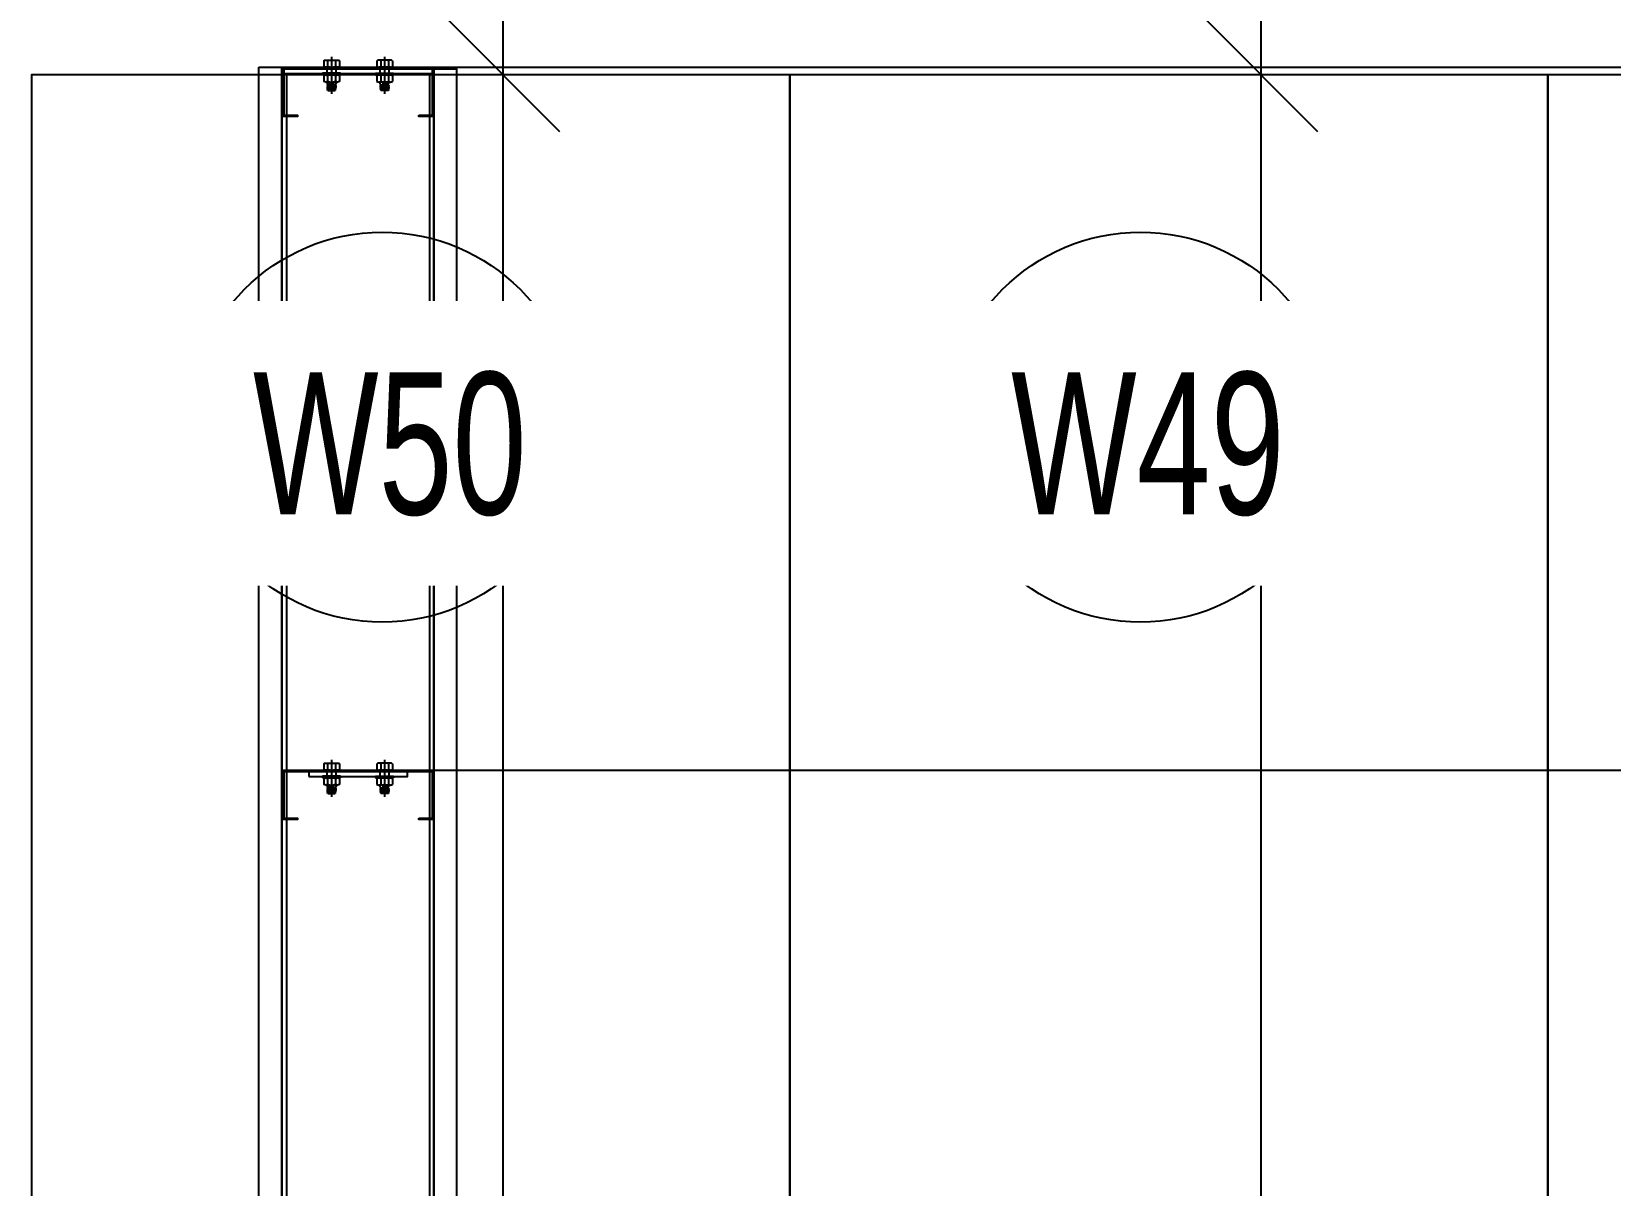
# Model space of a CAD drawing. Header units: inches. Extents: x 315041 to 662841, y -45540 to -35018.
# Drawn here: x 334522.64 to 334543.47, y -38314.92 to -38299.71 of the extents above; entities that cross this region are included whole.
import ezdxf

# ---------------------------------------------------------------- set-up
doc = ezdxf.new("R2010")
doc.units = ezdxf.units.IN
doc.header["$MEASUREMENT"] = 0
doc.linetypes.add('CENTER2', pattern=[28.575, 19.05, -3.175, 3.175, -3.175])
for name, color, linetype in [('2', 2, 'Continuous'), ('251', 251, 'Continuous'), ('3', 3, 'Continuous'), ('4', 4, 'Continuous'), ('5', 5, 'Continuous'), ('8', 8, 'Continuous')]:
    doc.layers.add(name, color=color, linetype=linetype)
doc.styles.add('ST1', font='times.ttf', dxfattribs={"width": 0.7})
doc.styles.add('ST1H', font='vnshxh.shx', dxfattribs={"width": 0.7})
doc.dimstyles.new('100', dxfattribs={"dimtxt": 3, "dimasz": 1.5, "dimexe": 1, "dimexo": 0, "dimgap": 1, "dimtad": 1, "dimdec": 0, "dimlfac": 100, "dimzin": 0, "dimdsep": 46, "dimtxsty": 'ST1', "dimblk": 'OBLIQUE', "dimcen": 1, "dimdle": 1, "dimclrd": 8, "dimclre": 8, "dimclrt": 3, "dimadec": 0, "dimazin": 0, "dimtfac": 1, "dimtdec": 0, "dimtix": 1, "dimtmove": 1, "dimatfit": 3, "dimfxl": 0, "dimtfill": 1, "dimtolj": 1, "dimtzin": 0, "dimlwd": -1, "dimlwe": -1, "dimarcsym": 1})

# ---------------------------------------------------------------- blocks, each defined once
blk = doc.blocks.new('*U136')
at = {"layer": '251'}
h = blk.add_hatch(color=256, dxfattribs=at)
h.paths.add_polyline_path([(-0.053, -0.04), (-0.053, -0.043, -0.192582), (-0.048, -0.029, -0.192582), (-0.053, -0.014)])
h.paths.add_polyline_path([(-0.053, 0.014, -0.192582), (-0.048, 0.029, -0.192582), (-0.053, 0.043)])
h = blk.add_hatch(color=256, dxfattribs=at)
h.paths.add_polyline_path([(0.056, -0.04), (0.056, -0.043, -0.192582), (0.062, -0.029, -0.192582), (0.056, -0.014)])
h.paths.add_polyline_path([(0.056, 0.014, -0.192582), (0.062, 0.029, -0.192582), (0.056, 0.043)])
at = {"layer": '5', "linetype": 'CENTER2', "ltscale": 0.2}
blk.add_line((-0.077, 0), (0.194, 0), dxfattribs=at)
at = {"layer": '8'}
for p, q in [((-0.053, 0.04), (-0.053, -0.04)), ((-0.048, 0.058), (-0.006, 0.058)), ((-0.048, 0.029), (-0.006, 0.029)), ((0, 0.043), (0, -0.043)), ((0.044, 0.033), (0, 0.033)), ((0.044, -0.066), (0.044, 0.066)), ((0.044, 0.066), (0.056, 0.066)), ((0.056, -0.066), (0.056, 0.066)), ((0.056, 0.04), (0.056, -0.04)), ((0.062, 0.058), (0.103, 0.058)), ((0.062, 0.029), (0.103, 0.029)), ((0.109, 0.043), (0.109, -0.043)), ((0.117, 0.033), (0.109, 0.033)), ((0.121, 0.027), (0.117, 0.033)), ((0.117, 0.033), (0.117, -0.017)), ((0.117, -0.017), (0.121, 0.027)), ((0.127, 0.033), (0.121, 0.027)), ((0.131, 0.027), (0.127, 0.033)), ((0.164, 0.03), (0.161, 0.027)), ((0.169, 0.027), (0.164, 0.03)), ((0.166, -0.027), (0.167, 0)), ((0.169, 0), (0.167, 0)), ((0.167, 0), (0.169, 0)), ((0.169, 0.027), (0.169, -0.027)), ((-0.048, -0.029), (-0.006, -0.029)), ((-0.048, -0.029), (-0.006, -0.029)), ((-0.048, -0.058), (-0.006, -0.058)), ((0.044, -0.033), (0, -0.033)), ((0.044, -0.066), (0.056, -0.066)), ((0.062, -0.029), (0.103, -0.029)), ((0.062, -0.029), (0.103, -0.029)), ((0.062, -0.058), (0.103, -0.058)), ((0.12, -0.033), (0.109, -0.033)), ((0.126, -0.027), (0.12, -0.033)), ((0.16, -0.033), (0.156, -0.027)), ((0.166, -0.027), (0.16, -0.033)), ((0.166, -0.027), (0.169, -0.027))]:
    blk.add_line(p, q, dxfattribs=at)
for points in [[(0.136, -0.027), (0.13, -0.033), (0.126, -0.027), (0.131, 0.027), (0.137, 0.033), (0.141, 0.027)], [(0.146, -0.027), (0.14, -0.033), (0.136, -0.027), (0.141, 0.027), (0.147, 0.033), (0.151, 0.027)], [(0.156, -0.027), (0.15, -0.033), (0.146, -0.027), (0.151, 0.027), (0.157, 0.033), (0.161, 0.027)]]:
    blk.add_lwpolyline(points, close=True, dxfattribs=at)
for centre, start, end in [((-0.032, 0.043), 136.3972, 223.6028), ((-0.032, 0.014), 136.3972, 180), ((-0.021, 0.043), 316.3972, 43.6028), ((-0.021, 0.014), 0, 43.6028), ((0.077, 0.043), 136.3972, 223.6028), ((0.077, 0.014), 136.3972, 180), ((0.088, 0.043), 316.3972, 43.6028), ((0.088, 0.014), 0, 43.6028), ((-0.032, -0.014), 180, 223.6028), ((-0.032, -0.043), 136.3972, 223.6028), ((-0.021, -0.014), 316.3972, 0), ((-0.021, -0.043), 316.3972, 43.6028), ((0.077, -0.014), 180, 223.6028), ((0.077, -0.043), 136.3972, 223.6028), ((0.088, -0.014), 316.3972, 0), ((0.088, -0.043), 316.3972, 43.6028)]:
    blk.add_arc(centre, 0.0209, start, end, dxfattribs=at)
blk = doc.blocks.new('*U137')
at = {"layer": '251'}
h = blk.add_hatch(color=256, dxfattribs=at)
h.paths.add_polyline_path([(-0.053, -0.04), (-0.053, -0.043, -0.192582), (-0.048, -0.029, -0.192582), (-0.053, -0.014)])
h.paths.add_polyline_path([(-0.053, 0.014, -0.192582), (-0.048, 0.029, -0.192582), (-0.053, 0.043)])
h = blk.add_hatch(color=256, dxfattribs=at)
h.paths.add_polyline_path([(0.056, -0.04), (0.056, -0.043, -0.192582), (0.062, -0.029, -0.192582), (0.056, -0.014)])
h.paths.add_polyline_path([(0.056, 0.014, -0.192582), (0.062, 0.029, -0.192582), (0.056, 0.043)])
at = {"layer": '5', "linetype": 'CENTER2', "ltscale": 0.2}
blk.add_line((-0.077, 0), (0.194, 0), dxfattribs=at)
at = {"layer": '8'}
for p, q in [((-0.053, 0.04), (-0.053, -0.04)), ((-0.048, 0.058), (-0.006, 0.058)), ((-0.048, 0.029), (-0.006, 0.029)), ((0, 0.043), (0, -0.043)), ((0.044, 0.033), (0, 0.033)), ((0.044, -0.066), (0.044, 0.066)), ((0.044, 0.066), (0.056, 0.066)), ((0.056, -0.066), (0.056, 0.066)), ((0.056, 0.04), (0.056, -0.04)), ((0.062, 0.058), (0.103, 0.058)), ((0.062, 0.029), (0.103, 0.029)), ((0.109, 0.043), (0.109, -0.043)), ((0.117, 0.033), (0.109, 0.033)), ((0.121, 0.027), (0.117, 0.033)), ((0.117, 0.033), (0.117, -0.017)), ((0.117, -0.017), (0.121, 0.027)), ((0.127, 0.033), (0.121, 0.027)), ((0.131, 0.027), (0.127, 0.033)), ((0.164, 0.03), (0.161, 0.027)), ((0.169, 0.027), (0.164, 0.03)), ((0.166, -0.027), (0.167, 0)), ((0.169, 0), (0.167, 0)), ((0.167, 0), (0.169, 0)), ((0.169, 0.027), (0.169, -0.027)), ((-0.048, -0.029), (-0.006, -0.029)), ((-0.048, -0.029), (-0.006, -0.029)), ((-0.048, -0.058), (-0.006, -0.058)), ((0.044, -0.033), (0, -0.033)), ((0.044, -0.066), (0.056, -0.066)), ((0.062, -0.029), (0.103, -0.029)), ((0.062, -0.029), (0.103, -0.029)), ((0.062, -0.058), (0.103, -0.058)), ((0.12, -0.033), (0.109, -0.033)), ((0.126, -0.027), (0.12, -0.033)), ((0.16, -0.033), (0.156, -0.027)), ((0.166, -0.027), (0.16, -0.033)), ((0.166, -0.027), (0.169, -0.027))]:
    blk.add_line(p, q, dxfattribs=at)
for points in [[(0.136, -0.027), (0.13, -0.033), (0.126, -0.027), (0.131, 0.027), (0.137, 0.033), (0.141, 0.027)], [(0.146, -0.027), (0.14, -0.033), (0.136, -0.027), (0.141, 0.027), (0.147, 0.033), (0.151, 0.027)], [(0.156, -0.027), (0.15, -0.033), (0.146, -0.027), (0.151, 0.027), (0.157, 0.033), (0.161, 0.027)]]:
    blk.add_lwpolyline(points, close=True, dxfattribs=at)
for centre, start, end in [((-0.032, 0.043), 136.3972, 223.6028), ((-0.032, 0.014), 136.3972, 180), ((-0.021, 0.043), 316.3972, 43.6028), ((-0.021, 0.014), 0, 43.6028), ((0.077, 0.043), 136.3972, 223.6028), ((0.077, 0.014), 136.3972, 180), ((0.088, 0.043), 316.3972, 43.6028), ((0.088, 0.014), 0, 43.6028), ((-0.032, -0.014), 180, 223.6028), ((-0.032, -0.043), 136.3972, 223.6028), ((-0.021, -0.014), 316.3972, 0), ((-0.021, -0.043), 316.3972, 43.6028), ((0.077, -0.014), 180, 223.6028), ((0.077, -0.043), 136.3972, 223.6028), ((0.088, -0.014), 316.3972, 0), ((0.088, -0.043), 316.3972, 43.6028)]:
    blk.add_arc(centre, 0.0209, start, end, dxfattribs=at)
blk = doc.blocks.new('*U142')
at = {"layer": '251'}
h = blk.add_hatch(color=256, dxfattribs=at)
h.paths.add_polyline_path([(-0.053, -0.04), (-0.053, -0.043, -0.192582), (-0.048, -0.029, -0.192582), (-0.053, -0.014)])
h.paths.add_polyline_path([(-0.053, 0.014, -0.192582), (-0.048, 0.029, -0.192582), (-0.053, 0.043)])
h = blk.add_hatch(color=256, dxfattribs=at)
h.paths.add_polyline_path([(0.056, -0.04), (0.056, -0.043, -0.192582), (0.062, -0.029, -0.192582), (0.056, -0.014)])
h.paths.add_polyline_path([(0.056, 0.014, -0.192582), (0.062, 0.029, -0.192582), (0.056, 0.043)])
at = {"layer": '5', "linetype": 'CENTER2', "ltscale": 0.2}
blk.add_line((-0.077, 0), (0.194, 0), dxfattribs=at)
at = {"layer": '8'}
for p, q in [((-0.053, 0.04), (-0.053, -0.04)), ((-0.048, 0.058), (-0.006, 0.058)), ((-0.048, 0.029), (-0.006, 0.029)), ((0, 0.043), (0, -0.043)), ((0.044, 0.033), (0, 0.033)), ((0.044, -0.066), (0.044, 0.066)), ((0.044, 0.066), (0.056, 0.066)), ((0.056, -0.066), (0.056, 0.066)), ((0.056, 0.04), (0.056, -0.04)), ((0.062, 0.058), (0.103, 0.058)), ((0.062, 0.029), (0.103, 0.029)), ((0.109, 0.043), (0.109, -0.043)), ((0.117, 0.033), (0.109, 0.033)), ((0.121, 0.027), (0.117, 0.033)), ((0.117, 0.033), (0.117, -0.017)), ((0.117, -0.017), (0.121, 0.027)), ((0.127, 0.033), (0.121, 0.027)), ((0.131, 0.027), (0.127, 0.033)), ((0.164, 0.03), (0.161, 0.027)), ((0.169, 0.027), (0.164, 0.03)), ((0.166, -0.027), (0.167, 0)), ((0.169, 0), (0.167, 0)), ((0.167, 0), (0.169, 0)), ((0.169, 0.027), (0.169, -0.027)), ((-0.048, -0.029), (-0.006, -0.029)), ((-0.048, -0.029), (-0.006, -0.029)), ((-0.048, -0.058), (-0.006, -0.058)), ((0.044, -0.033), (0, -0.033)), ((0.044, -0.066), (0.056, -0.066)), ((0.062, -0.029), (0.103, -0.029)), ((0.062, -0.029), (0.103, -0.029)), ((0.062, -0.058), (0.103, -0.058)), ((0.12, -0.033), (0.109, -0.033)), ((0.126, -0.027), (0.12, -0.033)), ((0.16, -0.033), (0.156, -0.027)), ((0.166, -0.027), (0.16, -0.033)), ((0.166, -0.027), (0.169, -0.027))]:
    blk.add_line(p, q, dxfattribs=at)
for points in [[(0.136, -0.027), (0.13, -0.033), (0.126, -0.027), (0.131, 0.027), (0.137, 0.033), (0.141, 0.027)], [(0.146, -0.027), (0.14, -0.033), (0.136, -0.027), (0.141, 0.027), (0.147, 0.033), (0.151, 0.027)], [(0.156, -0.027), (0.15, -0.033), (0.146, -0.027), (0.151, 0.027), (0.157, 0.033), (0.161, 0.027)]]:
    blk.add_lwpolyline(points, close=True, dxfattribs=at)
for centre, start, end in [((-0.032, 0.043), 136.3972, 223.6028), ((-0.032, 0.014), 136.3972, 180), ((-0.021, 0.043), 316.3972, 43.6028), ((-0.021, 0.014), 0, 43.6028), ((0.077, 0.043), 136.3972, 223.6028), ((0.077, 0.014), 136.3972, 180), ((0.088, 0.043), 316.3972, 43.6028), ((0.088, 0.014), 0, 43.6028), ((-0.032, -0.014), 180, 223.6028), ((-0.032, -0.043), 136.3972, 223.6028), ((-0.021, -0.014), 316.3972, 0), ((-0.021, -0.043), 316.3972, 43.6028), ((0.077, -0.014), 180, 223.6028), ((0.077, -0.043), 136.3972, 223.6028), ((0.088, -0.014), 316.3972, 0), ((0.088, -0.043), 316.3972, 43.6028)]:
    blk.add_arc(centre, 0.0209, start, end, dxfattribs=at)
blk = doc.blocks.new('*U143')
at = {"layer": '251'}
h = blk.add_hatch(color=256, dxfattribs=at)
h.paths.add_polyline_path([(-0.053, -0.04), (-0.053, -0.043, -0.192582), (-0.048, -0.029, -0.192582), (-0.053, -0.014)])
h.paths.add_polyline_path([(-0.053, 0.014, -0.192582), (-0.048, 0.029, -0.192582), (-0.053, 0.043)])
h = blk.add_hatch(color=256, dxfattribs=at)
h.paths.add_polyline_path([(0.056, -0.04), (0.056, -0.043, -0.192582), (0.062, -0.029, -0.192582), (0.056, -0.014)])
h.paths.add_polyline_path([(0.056, 0.014, -0.192582), (0.062, 0.029, -0.192582), (0.056, 0.043)])
at = {"layer": '5', "linetype": 'CENTER2', "ltscale": 0.2}
blk.add_line((-0.077, 0), (0.194, 0), dxfattribs=at)
at = {"layer": '8'}
for p, q in [((-0.053, 0.04), (-0.053, -0.04)), ((-0.048, 0.058), (-0.006, 0.058)), ((-0.048, 0.029), (-0.006, 0.029)), ((0, 0.043), (0, -0.043)), ((0.044, 0.033), (0, 0.033)), ((0.044, -0.066), (0.044, 0.066)), ((0.044, 0.066), (0.056, 0.066)), ((0.056, -0.066), (0.056, 0.066)), ((0.056, 0.04), (0.056, -0.04)), ((0.062, 0.058), (0.103, 0.058)), ((0.062, 0.029), (0.103, 0.029)), ((0.109, 0.043), (0.109, -0.043)), ((0.117, 0.033), (0.109, 0.033)), ((0.121, 0.027), (0.117, 0.033)), ((0.117, 0.033), (0.117, -0.017)), ((0.117, -0.017), (0.121, 0.027)), ((0.127, 0.033), (0.121, 0.027)), ((0.131, 0.027), (0.127, 0.033)), ((0.164, 0.03), (0.161, 0.027)), ((0.169, 0.027), (0.164, 0.03)), ((0.166, -0.027), (0.167, 0)), ((0.169, 0), (0.167, 0)), ((0.167, 0), (0.169, 0)), ((0.169, 0.027), (0.169, -0.027)), ((-0.048, -0.029), (-0.006, -0.029)), ((-0.048, -0.029), (-0.006, -0.029)), ((-0.048, -0.058), (-0.006, -0.058)), ((0.044, -0.033), (0, -0.033)), ((0.044, -0.066), (0.056, -0.066)), ((0.062, -0.029), (0.103, -0.029)), ((0.062, -0.029), (0.103, -0.029)), ((0.062, -0.058), (0.103, -0.058)), ((0.12, -0.033), (0.109, -0.033)), ((0.126, -0.027), (0.12, -0.033)), ((0.16, -0.033), (0.156, -0.027)), ((0.166, -0.027), (0.16, -0.033)), ((0.166, -0.027), (0.169, -0.027))]:
    blk.add_line(p, q, dxfattribs=at)
for points in [[(0.136, -0.027), (0.13, -0.033), (0.126, -0.027), (0.131, 0.027), (0.137, 0.033), (0.141, 0.027)], [(0.146, -0.027), (0.14, -0.033), (0.136, -0.027), (0.141, 0.027), (0.147, 0.033), (0.151, 0.027)], [(0.156, -0.027), (0.15, -0.033), (0.146, -0.027), (0.151, 0.027), (0.157, 0.033), (0.161, 0.027)]]:
    blk.add_lwpolyline(points, close=True, dxfattribs=at)
for centre, start, end in [((-0.032, 0.043), 136.3972, 223.6028), ((-0.032, 0.014), 136.3972, 180), ((-0.021, 0.043), 316.3972, 43.6028), ((-0.021, 0.014), 0, 43.6028), ((0.077, 0.043), 136.3972, 223.6028), ((0.077, 0.014), 136.3972, 180), ((0.088, 0.043), 316.3972, 43.6028), ((0.088, 0.014), 0, 43.6028), ((-0.032, -0.014), 180, 223.6028), ((-0.032, -0.043), 136.3972, 223.6028), ((-0.021, -0.014), 316.3972, 0), ((-0.021, -0.043), 316.3972, 43.6028), ((0.077, -0.014), 180, 223.6028), ((0.077, -0.043), 136.3972, 223.6028), ((0.088, -0.014), 316.3972, 0), ((0.088, -0.043), 316.3972, 43.6028)]:
    blk.add_arc(centre, 0.0209, start, end, dxfattribs=at)
blk = doc.blocks.new('_Oblique')
at = {"color": 0, "linetype": 'ByBlock', "lineweight": -2}
blk.add_line((-0.5, -0.5), (0.5, 0.5), dxfattribs=at)
blk = doc.blocks.new('*D1175')
at = {"color": 8, "linetype": 'Continuous', "transparency": 16777216}
for p, q in [((334538.863, -38327.961), (334538.863, -38299.276)), ((334542.644, -38300.276), (334537.863, -38300.276)), ((334542.644, -38326.961), (334537.863, -38326.961)), ((334538.863, -38338.03), (334538.863, -38326.961))]:
    blk.add_line(p, q, dxfattribs=at)
at = {"layer": 'Defpoints', "color": 0, "transparency": 16777216}
for p in [(334538.863, -38300.276), (334542.644, -38300.276), (334542.644, -38326.961)]:
    blk.add_point(p, dxfattribs=at)
at = {"color": 8, "transparency": 16777216, "xscale": 1.5, "yscale": 1.5, "zscale": 1.5}
for p, rotation in [((334538.863, -38300.276), 90), ((334538.863, -38326.961), 270)]:
    blk.add_blockref('_Oblique', p, dxfattribs=dict(at, rotation=rotation))
at = {"color": 5, "transparency": 16777216, "insert": (334536.333, -38334.03), "char_height": 3, "attachment_point": 5, "rotation": 90, "style": 'ST1', "bg_fill": 3, "box_fill_scale": 1.25, "bg_fill_color": 256, "bg_fill_true_color": 13158600, "bg_fill_transparency": 10050240}
blk.add_mtext('\\A1;2669', dxfattribs=at)
blk = doc.blocks.new('*D1176')
at = {"color": 8, "linetype": 'Continuous', "transparency": 16777216}
for p, q in [((334528.863, -38328.961), (334528.863, -38299.276)), ((334532.644, -38300.276), (334527.863, -38300.276)), ((334532.644, -38327.961), (334527.863, -38327.961)), ((334528.863, -38338.03), (334528.863, -38327.961))]:
    blk.add_line(p, q, dxfattribs=at)
at = {"layer": 'Defpoints', "color": 0, "transparency": 16777216}
for p in [(334528.863, -38300.276), (334532.644, -38300.276), (334532.644, -38327.961)]:
    blk.add_point(p, dxfattribs=at)
at = {"color": 8, "transparency": 16777216, "xscale": 1.5, "yscale": 1.5, "zscale": 1.5}
for p, rotation in [((334528.863, -38300.276), 90), ((334528.863, -38327.961), 270)]:
    blk.add_blockref('_Oblique', p, dxfattribs=dict(at, rotation=rotation))
at = {"color": 5, "transparency": 16777216, "insert": (334526.333, -38334.03), "char_height": 3, "attachment_point": 5, "rotation": 90, "style": 'ST1', "bg_fill": 3, "box_fill_scale": 1.25, "bg_fill_color": 256, "bg_fill_true_color": 13158600, "bg_fill_transparency": 10028432}
blk.add_mtext('\\A1;2769', dxfattribs=at)

msp = doc.modelspace()

# ---------------------------------------------------------------- linework, layer by layer
at = {"color": 5}
for points in [[(334522.6444, -38327.9612), (334532.6444, -38327.9612), (334532.6444, -38300.2758), (334522.6444, -38300.2758)], [(334532.6444, -38326.9612), (334542.6444, -38326.9612), (334542.6444, -38300.2758), (334532.6444, -38300.2758)], [(334542.6444, -38325.9612), (334552.6444, -38325.9612), (334552.6444, -38300.2758), (334542.6444, -38300.2758)]]:
    msp.add_lwpolyline(points, close=True, dxfattribs=at)
at = {"color": 8}
msp.add_lwpolyline([(334525.6419, -38300.1758), (334790.9427, -38300.1758), (334790.9427, -38561.1758), (334525.6419, -38561.1758)], close=True, dxfattribs=at)
at = {"layer": '2', "color": 9}
msp.add_line((334525.9517, -38300.2558), (334527.9517, -38300.2558), dxfattribs=at)
at = {"layer": '2', "color": 9, "ltscale": 50}
for points in [[(334527.7517, -38300.8058), (334527.9317, -38300.8058), (334527.9317, -38300.1958), (334525.9717, -38300.1958), (334525.9717, -38300.8058), (334526.1517, -38300.8058), (334526.1517, -38300.8258), (334525.9717, -38300.8258, -0.4142136), (334525.9517, -38300.8058), (334525.9517, -38300.1958, -0.4142136), (334525.9717, -38300.1758), (334527.9317, -38300.1758, -0.4142136), (334527.9517, -38300.1958), (334527.9517, -38300.8058, -0.4142136), (334527.9317, -38300.8258), (334527.7517, -38300.8258), (334527.7517, -38300.8058)], [(334527.7517, -38310.0741), (334527.9317, -38310.0741), (334527.9317, -38309.4641), (334525.9717, -38309.4641), (334525.9717, -38310.0741), (334526.1517, -38310.0741), (334526.1517, -38310.0941), (334525.9717, -38310.0941, -0.4142136), (334525.9517, -38310.0741), (334525.9517, -38309.4641, -0.4142136), (334525.9717, -38309.4441), (334527.9317, -38309.4441, -0.4142136), (334527.9517, -38309.4641), (334527.9517, -38310.0741, -0.4142136), (334527.9317, -38310.0941), (334527.7517, -38310.0941), (334527.7517, -38310.0741)]]:
    msp.add_lwpolyline(points, format="xyb", dxfattribs=at)
at = {"layer": '3', "color": 9}
for points in [[(334525.9419, -38561.1758), (334525.6419, -38561.1758), (334525.6419, -38300.1758), (334525.9419, -38300.1758)], [(334527.9517, -38300.1958), (334528.2515, -38300.1958), (334528.2515, -38328.8222), (334527.9517, -38328.8222)]]:
    msp.add_lwpolyline(points, close=True, dxfattribs=at)
at = {"layer": '4', "color": 9}
for p, q in [((334527.8419, -38300.1758), (334789.0427, -38300.1758)), ((334527.8419, -38309.4441), (334591.3673, -38309.4441))]:
    msp.add_line(p, q, dxfattribs=at)
at = {"layer": '5', "color": 9}
msp.add_lwpolyline([(334526.3017, -38309.5241), (334527.6017, -38309.5241), (334527.6017, -38309.4641), (334526.3017, -38309.4641)], close=True, dxfattribs=at)
at = {"layer": '8', "color": 9}
for p, q in [((334526.0117, -38333.0131), (334526.0117, -38300.2558)), ((334527.8917, -38300.2558), (334527.8917, -38331.1331))]:
    msp.add_line(p, q, dxfattribs=at)
msp.add_lwpolyline([(334525.9517, -38333.0731), (334525.9517, -38300.1958), (334527.9517, -38300.1958), (334527.9517, -38331.0731)], dxfattribs=at)

# ---------------------------------------------------------------- block references
at = {"layer": '251', "color": 9, "yscale": 1.800000000000182}
for name, p, xscale, zscale, rotation in [('*U136', (334526.6017, -38300.1758), -1.800000000000182, 1.8, 90.00000005326827), ('*U137', (334527.3017, -38300.1758), 1.800000000000182, 1.800000000000182, 269.9999999467317), ('*U142', (334526.6017, -38309.4441), -1.800000000000182, 1.8, 90.00000005326827), ('*U143', (334527.3017, -38309.4441), 1.800000000000182, 1.800000000000182, 269.9999999467317)]:
    msp.add_blockref(name, p, dxfattribs=dict(at, xscale=xscale, zscale=zscale, rotation=rotation))

# ---------------------------------------------------------------- next in the draw order: dimensions: what is measured, and where the dimension line sits
at = {"color": 6}
for base, p1, p2, picture, middle in [((334528.8633, -38300.2758), (334532.6444, -38327.9612), (334532.6444, -38300.2758), '*D1176', (334526.1133, -38334.0295)), ((334538.8633, -38300.2758), (334542.6444, -38326.9612), (334542.6444, -38300.2758), '*D1175', (334536.1133, -38334.0295))]:
    dim = msp.add_linear_dim(base=base, p1=p1, p2=p2, angle=90, dimstyle='100', override={"dimclrt": 5}, dxfattribs=at)
    dim.commit()
    dim.dimension.update_dxf_attribs({"geometry": picture, "text_midpoint": middle, "dimtype": 160})

# ---------------------------------------------------------------- next in the draw order: linework, layer by layer
at = {"color": 5}
for centre in [(334527.2704, -38304.9204), (334537.2704, -38304.9204)]:
    msp.add_circle(centre, 2.571, dxfattribs=at)

# ---------------------------------------------------------------- next in the draw order: texts
at = {"color": 5, "char_height": 1.875, "attachment_point": 6, "style": 'ST1H', "bg_fill": 2}
for s, insert in [('\\A1;W50', (334529.174, -38305.1469)), ('\\A1;W49', (334539.174, -38305.1469))]:
    msp.add_mtext(s, dxfattribs=dict(at, insert=insert))

doc.saveas('drawing.dxf')
